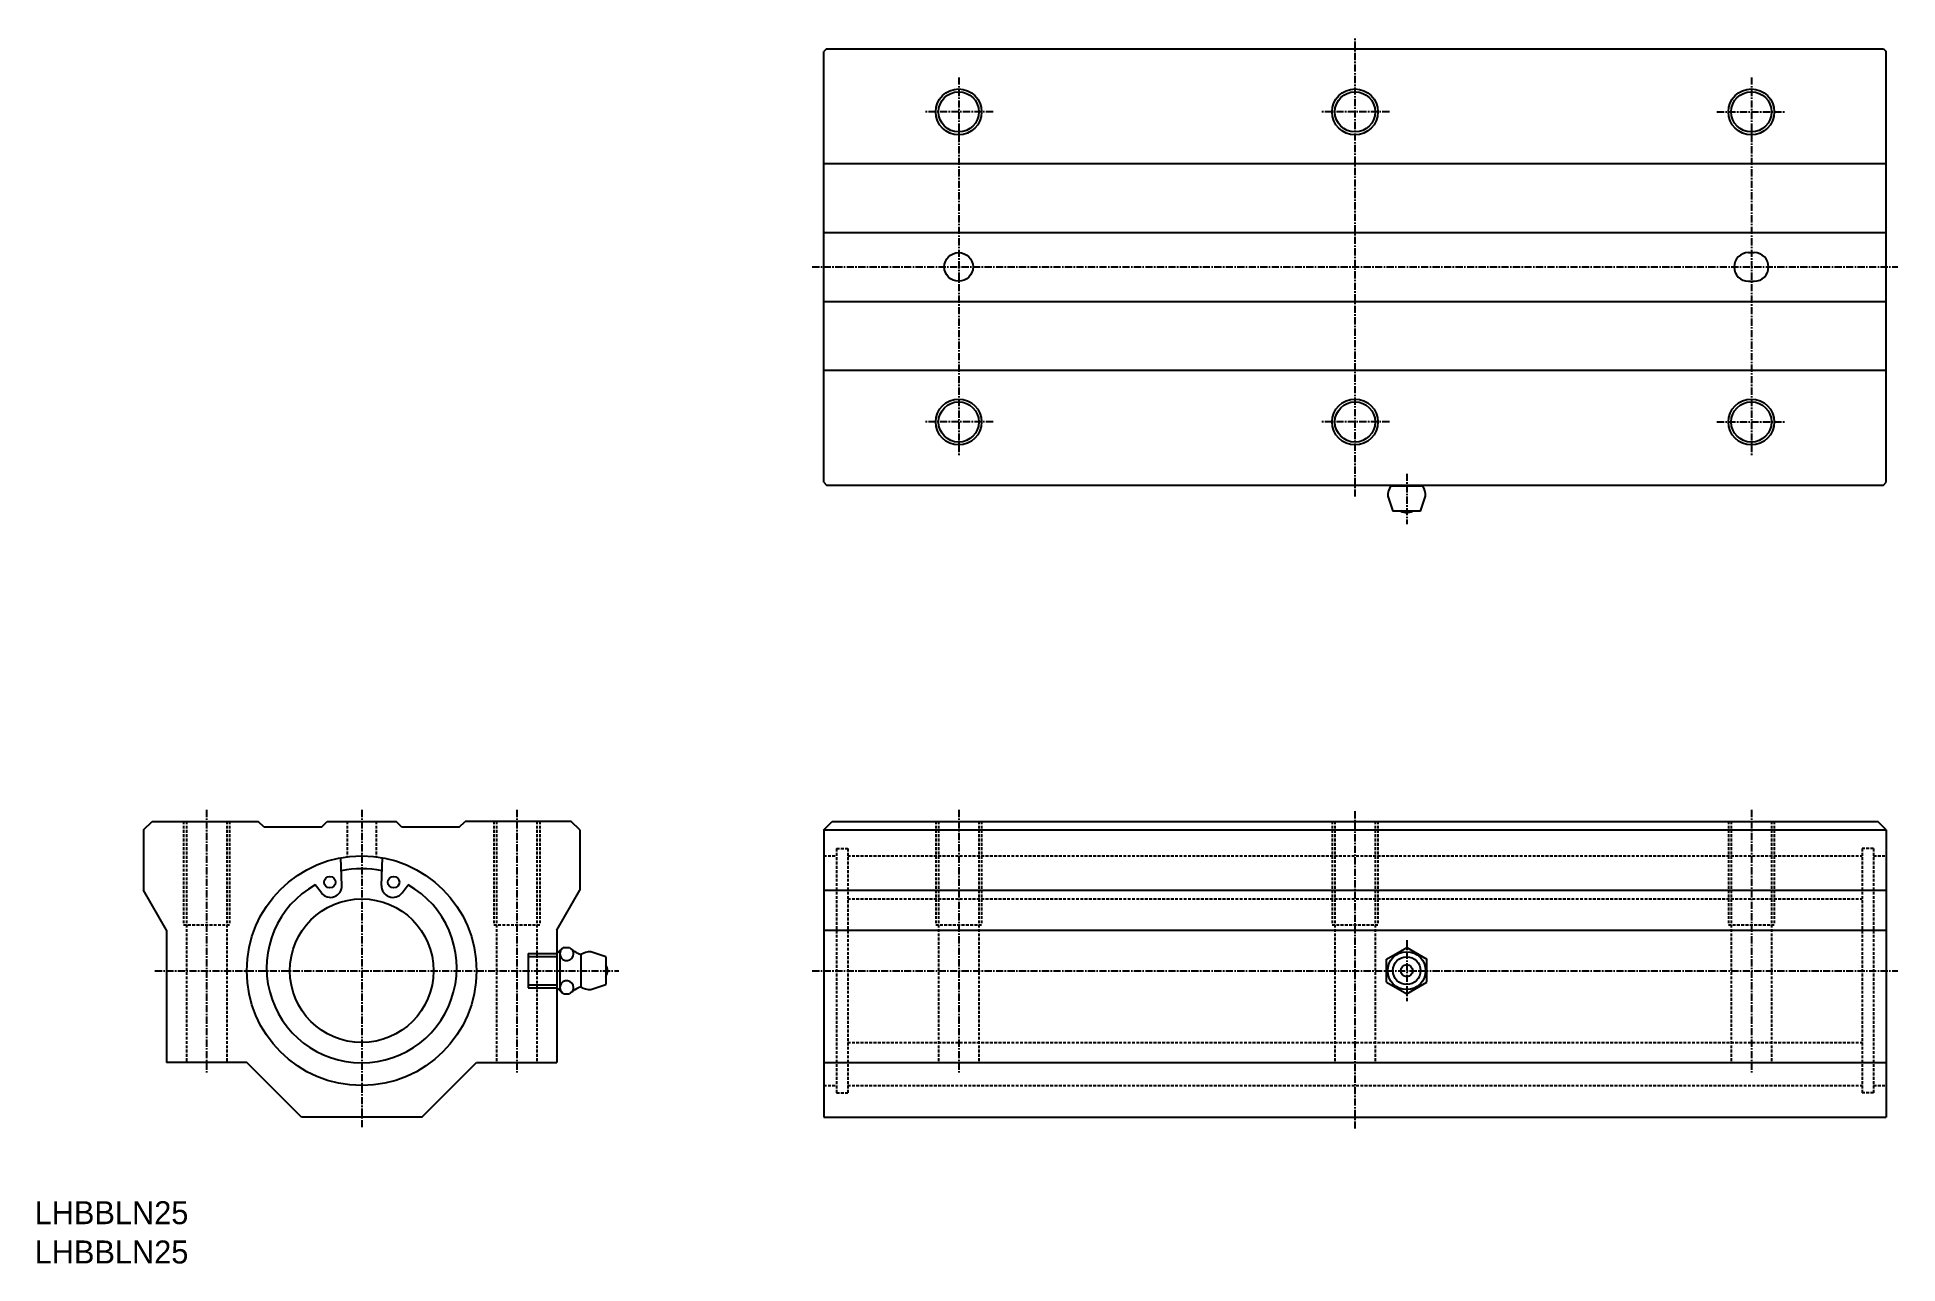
# Model space of a CAD drawing. Extents: x 255 to 579, y -639 to -425.
import ezdxf

# ---------------------------------------------------------------- set-up
doc = ezdxf.new("R2010")
doc.units = 0
doc.linetypes.add('CENTER', pattern=[2, 1.25, -0.25, 0.25, -0.25])
doc.linetypes.add('DASHED', pattern=[0.75, 0.5, -0.25])
doc.layers.get('0').update_dxf_attribs({"linetype": 'CONTINUOUS'})
doc.layers.add('CENTER', color=1, linetype='CENTER')

msp = doc.modelspace()

# ---------------------------------------------------------------- linework, layer by layer
at = {"color": 7, "linetype": 'CONTINUOUS'}
for p, q in [((392.89, -427.28), (392.39, -427.78)), ((392.89, -427.28), (576.89, -427.28)), ((576.89, -427.28), (577.39, -427.78)), ((392.39, -502.78), (392.39, -427.78)), ((577.39, -502.78), (577.39, -427.78)), ((392.39, -447.28), (577.39, -447.28)), ((392.39, -459.28), (577.39, -459.28)), ((553.39, -462.78), (554.39, -462.78)), ((553.39, -467.78), (554.39, -467.78)), ((392.39, -471.28), (577.39, -471.28)), ((392.39, -483.28), (577.39, -483.28)), ((392.39, -502.78), (392.89, -503.28)), ((392.89, -503.28), (576.89, -503.28)), ((490.59, -505.18), (491.45, -507.78)), ((496.69, -503.43), (491.09, -503.43)), ((496.32, -507.78), (497.19, -505.18)), ((576.89, -503.28), (577.39, -502.78)), ((496.32, -507.78), (491.45, -507.78)), ((273.95, -563.32), (275.45, -561.82)), ((273.95, -563.32), (273.95, -573.82)), ((275.45, -561.82), (293.95, -561.82)), ((294.95, -562.82), (293.95, -561.82)), ((304.95, -562.82), (294.95, -562.82)), ((304.95, -562.82), (305.95, -561.82)), ((305.95, -561.82), (317.95, -561.82)), ((305.95, -561.82), (317.95, -561.82)), ((318.95, -562.82), (317.95, -561.82)), ((328.95, -562.82), (318.95, -562.82)), ((328.95, -562.82), (329.95, -561.82)), ((348.45, -561.82), (329.95, -561.82)), ((349.95, -563.32), (348.45, -561.82)), ((349.95, -563.32), (349.95, -573.82)), ((392.39, -563.32), (393.89, -561.82)), ((392.39, -563.32), (392.39, -613.32)), ((392.39, -563.32), (577.39, -563.32)), ((393.89, -561.82), (575.89, -561.82)), ((577.39, -563.32), (575.89, -561.82)), ((577.39, -563.32), (577.39, -613.32)), ((308.52, -572.96), (308.31, -568.15)), ((315.39, -572.96), (315.6, -568.15)), ((304.93, -574.26), (303.87, -572.88)), ((318.98, -574.26), (320.04, -572.88)), ((277.95, -580.75), (273.95, -573.82)), ((345.95, -580.75), (349.95, -573.82)), ((392.39, -573.82), (577.39, -573.82)), ((277.95, -580.75), (277.95, -603.82)), ((345.95, -580.75), (345.95, -603.82)), ((392.39, -580.75), (577.39, -580.75)), ((340.95, -584.82), (340.95, -590.82)), ((340.95, -584.82), (345.95, -584.82)), ((340.95, -585.36), (345.95, -585.36)), ((345.95, -584.82), (346.84, -584.01)), ((345.95, -584.82), (345.95, -590.82)), ((346.45, -584.89), (346.45, -590.75)), ((347.18, -583.79), (348.15, -583.79)), ((350.11, -585.02), (350.11, -590.62)), ((354.45, -585.39), (351.85, -584.52)), ((354.45, -585.39), (354.45, -590.25)), ((490.39, -585.8), (493.89, -583.78)), ((490.39, -589.84), (490.39, -585.8)), ((493.89, -583.78), (497.39, -585.8)), ((497.39, -589.84), (497.39, -585.8)), ((340.95, -590.28), (345.95, -590.28)), ((340.95, -590.82), (345.95, -590.82)), ((345.95, -590.82), (346.84, -591.63)), ((347.18, -591.85), (348.15, -591.85)), ((351.85, -591.12), (354.45, -590.25)), ((490.39, -589.84), (493.89, -591.86)), ((493.89, -591.86), (497.39, -589.84)), ((291.95, -603.82), (277.95, -603.82)), ((301.45, -613.32), (291.95, -603.82)), ((322.45, -613.32), (331.95, -603.82)), ((331.95, -603.82), (345.95, -603.82)), ((392.39, -603.82), (577.39, -603.82)), ((322.45, -613.32), (301.45, -613.32)), ((392.39, -613.32), (577.39, -613.32))]:
    msp.add_line(p, q, dxfattribs=at)
at = {"color": 3, "linetype": 'DASHED'}
for p, q in [((280.95, -561.82), (280.95, -579.82)), ((281.45, -561.82), (281.45, -603.82)), ((288.45, -561.82), (288.45, -603.82)), ((288.95, -561.82), (288.95, -579.82)), ((309.45, -561.82), (309.45, -567.98)), ((314.45, -561.82), (314.45, -567.98)), ((334.95, -561.82), (334.95, -579.82)), ((335.45, -561.82), (335.45, -603.82)), ((342.45, -561.82), (342.45, -603.82)), ((342.95, -561.82), (342.95, -579.82)), ((411.89, -561.82), (411.89, -579.82)), ((412.39, -561.82), (412.39, -603.82)), ((419.39, -561.82), (419.39, -603.82)), ((419.89, -561.82), (419.89, -579.82)), ((480.89, -561.82), (480.89, -579.82)), ((481.39, -561.82), (481.39, -603.82)), ((488.39, -561.82), (488.39, -603.82)), ((488.89, -561.82), (488.89, -579.82)), ((549.89, -561.82), (549.89, -579.82)), ((550.39, -561.82), (550.39, -603.82)), ((557.39, -561.82), (557.39, -603.82)), ((557.89, -561.82), (557.89, -579.82)), ((394.62, -566.57), (394.62, -609.07)), ((394.62, -566.57), (396.57, -566.57)), ((396.57, -566.57), (396.57, -609.07)), ((573.21, -566.57), (573.21, -609.07)), ((575.16, -566.57), (573.21, -566.57)), ((575.16, -566.57), (575.16, -609.07)), ((392.39, -567.82), (394.62, -567.82)), ((396.57, -567.82), (573.21, -567.82)), ((575.16, -567.82), (577.39, -567.82)), ((396.57, -575.32), (573.21, -575.32)), ((280.95, -579.82), (288.95, -579.82)), ((334.95, -579.82), (342.95, -579.82)), ((411.89, -579.82), (419.89, -579.82)), ((480.89, -579.82), (488.89, -579.82)), ((549.89, -579.82), (557.89, -579.82)), ((396.57, -600.32), (573.21, -600.32)), ((392.39, -607.82), (394.62, -607.82)), ((396.57, -607.82), (573.21, -607.82)), ((575.16, -607.82), (577.39, -607.82)), ((394.62, -609.07), (396.57, -609.07)), ((575.16, -609.07), (573.21, -609.07))]:
    msp.add_line(p, q, dxfattribs=at)
at = {"color": 3, "linetype": 'CONTINUOUS'}
for centre in [(415.89, -438.28), (484.89, -438.28), (553.89, -438.28), (415.89, -492.28), (484.89, -492.28), (553.89, -492.28)]:
    msp.add_circle(centre, 4, dxfattribs=at)
at = {"color": 7, "linetype": 'CONTINUOUS'}
for centre, radius in [((415.89, -438.28), 3.5), ((484.89, -438.28), 3.5), ((553.89, -438.28), 3.5), ((415.89, -465.28), 2.5), ((415.89, -492.28), 3.5), ((484.89, -492.28), 3.5), ((553.89, -492.28), 3.5), ((311.95, -587.82), 20), ((306.4, -572.42), 1), ((317.51, -572.42), 1), ((311.95, -587.82), 12.5), ((493.89, -587.82), 3.3), ((493.89, -587.82), 2.4), ((493.89, -587.82), 1.05)]:
    msp.add_circle(centre, radius, dxfattribs=at)
for centre, radius, start, end in [((553.39, -465.28), 2.5, 90, 270), ((554.39, -465.28), 2.5, 270, 90), ((493.89, -505.18), 3.3, 148.0472, 180), ((485.48, -505.58), 6, 20.9613, 22.5403), ((502.29, -505.58), 6, 157.4597, 159.0386), ((493.89, -505.18), 3.3, 360, 31.9528), ((493.89, -506.26), 1.82, 236.6015, 303.3985), ((311.95, -587.82), 17.75, 78.4698, 101.5302), ((311.95, -587.32), 16.55, 119.2476, 60.7524), ((306.52, -573.05), 2, 217.483, 2.4933), ((317.39, -573.05), 2, 177.5067, 322.517), ((347.64, -584.89), 1.19, 112.9586, 0), ((352.25, -579.42), 6, 226.8336, 249.0386), ((347.64, -584.89), 1.19, 0, 37.5509), ((351.85, -587.82), 3.3, 90, 121.9528), ((352.94, -587.82), 1.82, 326.6015, 33.3985), ((347.64, -590.75), 1.19, 359.9999, 247.0413), ((352.25, -596.22), 6, 110.9613, 132.9025), ((347.64, -590.75), 1.19, 322.449, 359.9999), ((351.85, -587.82), 3.3, 238.0472, 270)]:
    msp.add_arc(centre, radius, start, end, dxfattribs=at)
at = {"color": 7}
for p in [(550.89, -465.28), (556.89, -465.28), (311.95, -567.82)]:
    msp.add_point(p, dxfattribs=at)
at = {"layer": 'CENTER', "color": 1, "linetype": 'CENTER'}
for p, q in [((484.89, -505.28), (484.89, -425.28)), ((415.89, -432.28), (415.89, -498.28)), ((553.89, -432.28), (553.89, -498.28)), ((421.89, -438.28), (409.89, -438.28)), ((490.89, -438.28), (478.89, -438.28)), ((547.89, -438.28), (559.89, -438.28)), ((390.39, -465.28), (579.39, -465.28)), ((421.89, -492.28), (409.89, -492.28)), ((490.89, -492.28), (478.89, -492.28)), ((547.89, -492.28), (559.89, -492.28)), ((493.89, -501.28), (493.89, -510.08)), ((284.95, -559.82), (284.95, -605.82)), ((311.95, -559.82), (311.95, -615.32)), ((338.95, -559.82), (338.95, -605.82)), ((415.89, -559.82), (415.89, -605.82)), ((484.89, -615.32), (484.89, -559.82)), ((553.89, -559.82), (553.89, -605.82)), ((493.89, -582.52), (493.89, -593.12)), ((275.95, -587.82), (356.75, -587.82)), ((390.39, -587.82), (579.39, -587.82))]:
    msp.add_line(p, q, dxfattribs=at)

# ---------------------------------------------------------------- texts
at = {"color": 7, "linetype": 'CONTINUOUS'}
for p in [(255.02, -631.96), (255.02, -638.8)]:
    msp.add_text('LHBBLN25', height=4, dxfattribs=at).set_placement(p)

doc.saveas('drawing.dxf')
